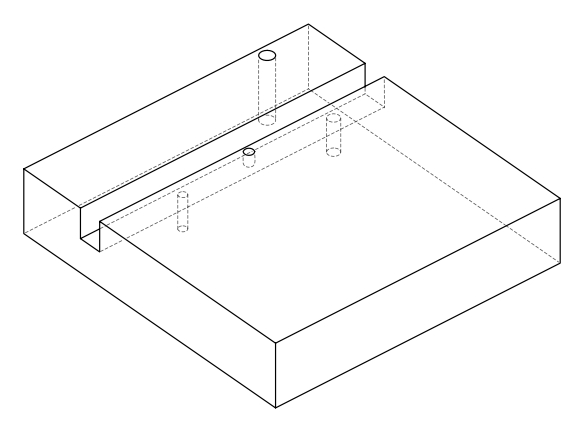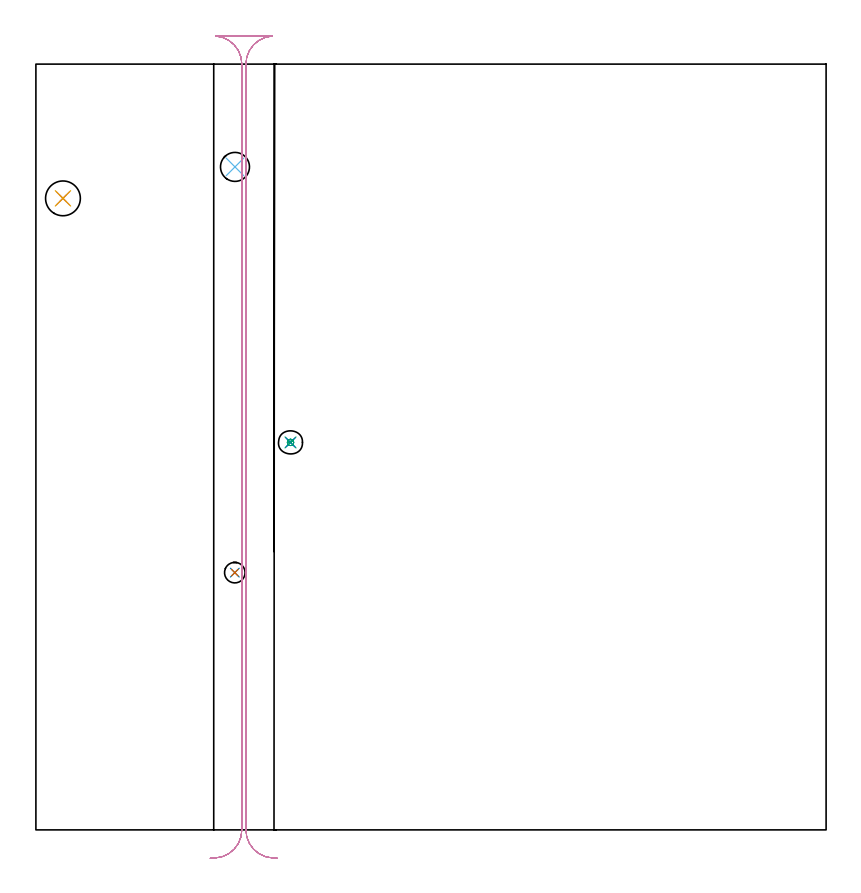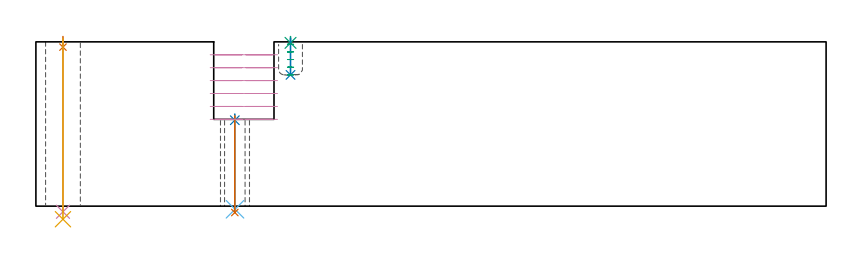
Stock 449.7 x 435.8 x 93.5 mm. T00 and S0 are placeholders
(PLAN: 10 operations, 7 tool changes, 14 min)
(1 SPOT_DRILL | STEP1HOLE | NXT0321_9005460120000 | 0.05 min | 182 mm3)
(2 SPOT_DRILL_1 | STEP1HOLE_2 | NXT0321_9005460120000 | 0.04 min | 4868 mm3)
(3 SPOT_DRILL_2 | STEP1POCKET | NXT0321_9005460120000 | 0.03 min | 1 mm3)
(4 DRILL_THROUGH_HOLE_INTO_CENTER | STEP1HOLE | NXT0301_065 | 0.4 min | 6316 mm3)
(5 DRILL_TO_ENLARGE_THROUGH_HOLE | STEP1HOLE | UGT0301_264 | 0.41 min | 22243 mm3)
(6 INDEXABLE_INSERT_DRILL_THROUGH_HOLE_FROM_SOLID | STEP1HOLE_1 | NXT0302_004 | 0.22 min | 19943 mm3)
(7 DRILL_THROUGH_HOLE_INTO_CENTER_1 | STEP1HOLE_2 | NXT0301_088 | 0.23 min | 5384 mm3)
(8 DRILL_BLIND_HOLE_INTO_CENTER | STEP1POCKET | NXT0301_128 | 0.08 min | 1997 mm3)
(9 MILL_ROUGH_BLIND_HOLE_CONTOUR | STEP1POCKET | UGT0201_089 | Spiral | 0.36 min | 638 mm3)
(10 MILL_RECTANGULAR_SLOT | SLOT_RECTANGULAR | UGT0201_004 | Follow Part, ap 8, ae 75% | 12.18 min | 644875 mm3)
(TOOL NXT0321_9005460120000 | NC Spot Drill, 142deg, 12mm, Carbide, Uncoated | D12 PA142 FL30 Z2)
(TOOL NXT0301_065 | Carbide Drill 9.4mm [860.1-0940-075A1-MM 2214] | D9.4 PA140 FL98 Z2)
(TOOL UGT0301_264 | Twist Drill 19.8 mm | D19.8 PA118 FL140 Z2)
(TOOL NXT0302_004 | Index. Insert Drill 16.5mm [880-D1650L20-05] | D16.5 PA176 FL83 Z2)
(TOOL NXT0301_088 | Carbide Drill 11.7mm [860.1-1170-035A1-MM 2214] | D11.7 PA140 FL55 Z2)
(TOOL NXT0301_128 | Carbide Drill 12mm [861.1-1200-036A1-GP GC34] | D12 PA150 FL37.4 Z2)
(TOOL UGT0201_089 | End mill 10 mm | D10 R3 FL22 Z4)
(TOOL UGT0201_004 | End Mill 32 mm | D32 FL53 Z6)
(OP 1 SPOT_DRILL)
G17 G21 G94 G90
T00 M6
G54
G17 G0 G90 X15.4 Y359.4 S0 M3
G43 Z103.5 H0
G94 G81 G98 Z90.5 F250. R96.5
G80
M5
M2
(OP 2 SPOT_DRILL_1)
G17 G21 G94 G90
T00 M6
G54
G17 G0 G90 X113.2 Y146.4 S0 M3
G43 Z103.5 H0
G94 G81 G98 Z48.896 F250. R52.4
G80
M5
M2
(OP 3 SPOT_DRILL_2)
G17 G21 G94 G90
T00 M6
G54
G17 G0 G90 X144.9 Y220.5 S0 M3
G43 Z103.5 H0
G94 G81 G98 Z92.915 F250. R96.5
G80
M5
M2
(OP 4 DRILL_THROUGH_HOLE_INTO_CENTER)
G17 G21 G94 G90
T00 M6
G54
G17 G0 G90 X15.4 Y359.4 S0 M3
G43 Z103.5 H1
G94 G73 G98 Z-3.211 F250. Q8.792 R95.5
G80
M5
M2
(OP 5 DRILL_TO_ENLARGE_THROUGH_HOLE)
G17 G21 G94 G90
T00 M6
G54
G17 G0 G90 X15.4 Y359.4 S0 M3
G43 Z103.5 H0
G94 G73 G98 Z-7.449 F250. Q16.825 R95.5
G80
M5
M2
(OP 6 INDEXABLE_INSERT_DRILL_THROUGH_HOLE_FROM_SOLID)
G17 G21 G94 G90
T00 M6
G54
G17 G0 G90 X113.3 Y377.3 S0 M3
G43 Z103.5 H1
G94 G81 G98 Z-1.788 F250. R51.4
G80
M5
M2
(OP 7 DRILL_THROUGH_HOLE_INTO_CENTER_1)
G17 G21 G94 G90
T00 M6
G54
G17 G0 G90 X113.2 Y146.4 S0 M3
G43 Z103.5 H1
G94 G73 G98 Z-3.629 F250. Q10.606 R51.4
G80
M5
M2
(OP 8 DRILL_BLIND_HOLE_INTO_CENTER)
G17 G21 G94 G90
T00 M6
G54
G17 G0 G90 X144.9 Y220.5 S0 M3
G43 Z103.5 H1
G94 G81 G98 Z74.7 F250. R95.5
G80
M5
M2
(OP 9 MILL_ROUGH_BLIND_HOLE_CONTOUR)
G17 G21 G94 G90
T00 M6
G54
G17 G0 G90 X144.9 Y220.5 S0 M3
G43 Z103.5 H0
Z92.14
G94 G3 X145.476 Y221.724 R0.748 F250.
X143.753 Y221.887 R1.224
X143.513 Y219.353 R1.8
X143.753 Y221.887 R-1.8
X143.633 Y220.62 R0.9
X144.9 Y220.5 R0.9
G0 Z87.78
G3 X145.476 Y221.724 R0.748
X143.753 Y221.887 R1.224
X143.513 Y219.353 R1.8
X143.753 Y221.887 R-1.8
X143.633 Y220.62 R0.9
X144.9 Y220.5 R0.9
G0 Z83.42
G3 X145.476 Y221.724 R0.748
X143.753 Y221.887 R1.224
X143.513 Y219.353 R1.8
X143.753 Y221.887 R-1.8
X143.633 Y220.62 R0.9
X144.9 Y220.5 R0.9
G0 Z79.06
G3 X145.476 Y221.724 R0.748
X143.753 Y221.887 R1.224
X143.513 Y219.353 R1.8
X143.753 Y221.887 R-1.8
X143.633 Y220.62 R0.9
X144.9 Y220.5 R0.9
G0 Z74.7
G3 X145.476 Y221.724 R0.748
X143.753 Y221.887 R1.224
X143.513 Y219.353 R1.8
X143.753 Y221.887 R-1.8
X143.633 Y220.62 R0.9
X144.9 Y220.5 R0.9
G0 Z103.5
M5
M2
(OP 10 MILL_RECTANGULAR_SLOT)
G17 G21 G94 G90
T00 M6
G54
G17 G0 G90 X137.515 Y-16.154 S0 M3
G43 Z103.5 H0
Z86.15
G94 G1 X134.521 Y-15.97 F250.
G2 X119.5 Y0. R16. F500.
G1 Y435.8
G2 X134.52 Y451.77 R16.
G1 Y451.8
X102.18
Y451.77
G2 X117.2 Y435.8 R16.
G1 Y0.
G2 X102.179 Y-15.97 R16.
G1 X99.185 Y-16.154 F250.
G0 X137.515 Z78.8
G1 X134.521 Y-15.97
G2 X119.5 Y0. R16. F500.
G1 Y435.8
G2 X134.52 Y451.77 R16.
G1 Y451.8
X102.18
Y451.77
G2 X117.2 Y435.8 R16.
G1 Y0.
G2 X102.179 Y-15.97 R16.
G1 X99.185 Y-16.154 F250.
G0 X137.515 Z71.45
G1 X134.521 Y-15.97
G2 X119.5 Y0. R16. F500.
G1 Y435.8
G2 X134.52 Y451.77 R16.
G1 Y451.8
X102.18
Y451.77
G2 X117.2 Y435.8 R16.
G1 Y0.
G2 X102.179 Y-15.97 R16.
G1 X99.185 Y-16.154 F250.
G0 X137.515 Z64.1
G1 X134.521 Y-15.97
G2 X119.5 Y0. R16. F500.
G1 Y435.8
G2 X134.52 Y451.77 R16.
G1 Y451.8
X102.18
Y451.77
G2 X117.2 Y435.8 R16.
G1 Y0.
G2 X102.179 Y-15.97 R16.
G1 X99.185 Y-16.154 F250.
G0 X137.515 Z56.75
G1 X134.521 Y-15.97
G2 X119.5 Y0. R16. F500.
G1 Y435.8
G2 X134.52 Y451.77 R16.
G1 Y451.8
X102.18
Y451.77
G2 X117.2 Y435.8 R16.
G1 Y0.
G2 X102.179 Y-15.97 R16.
G1 X99.185 Y-16.154 F250.
G0 X137.515 Z49.4
G1 X134.521 Y-15.97
G2 X119.5 Y0. R16. F500.
G1 Y435.8
G2 X134.52 Y451.77 R16.
G1 Y451.8
X102.18
Y451.77
G2 X117.2 Y435.8 R16.
G1 Y0.
G2 X102.179 Y-15.97 R16.
G1 X99.185 Y-16.154 F250.
G0 Z103.5
M5
M2
